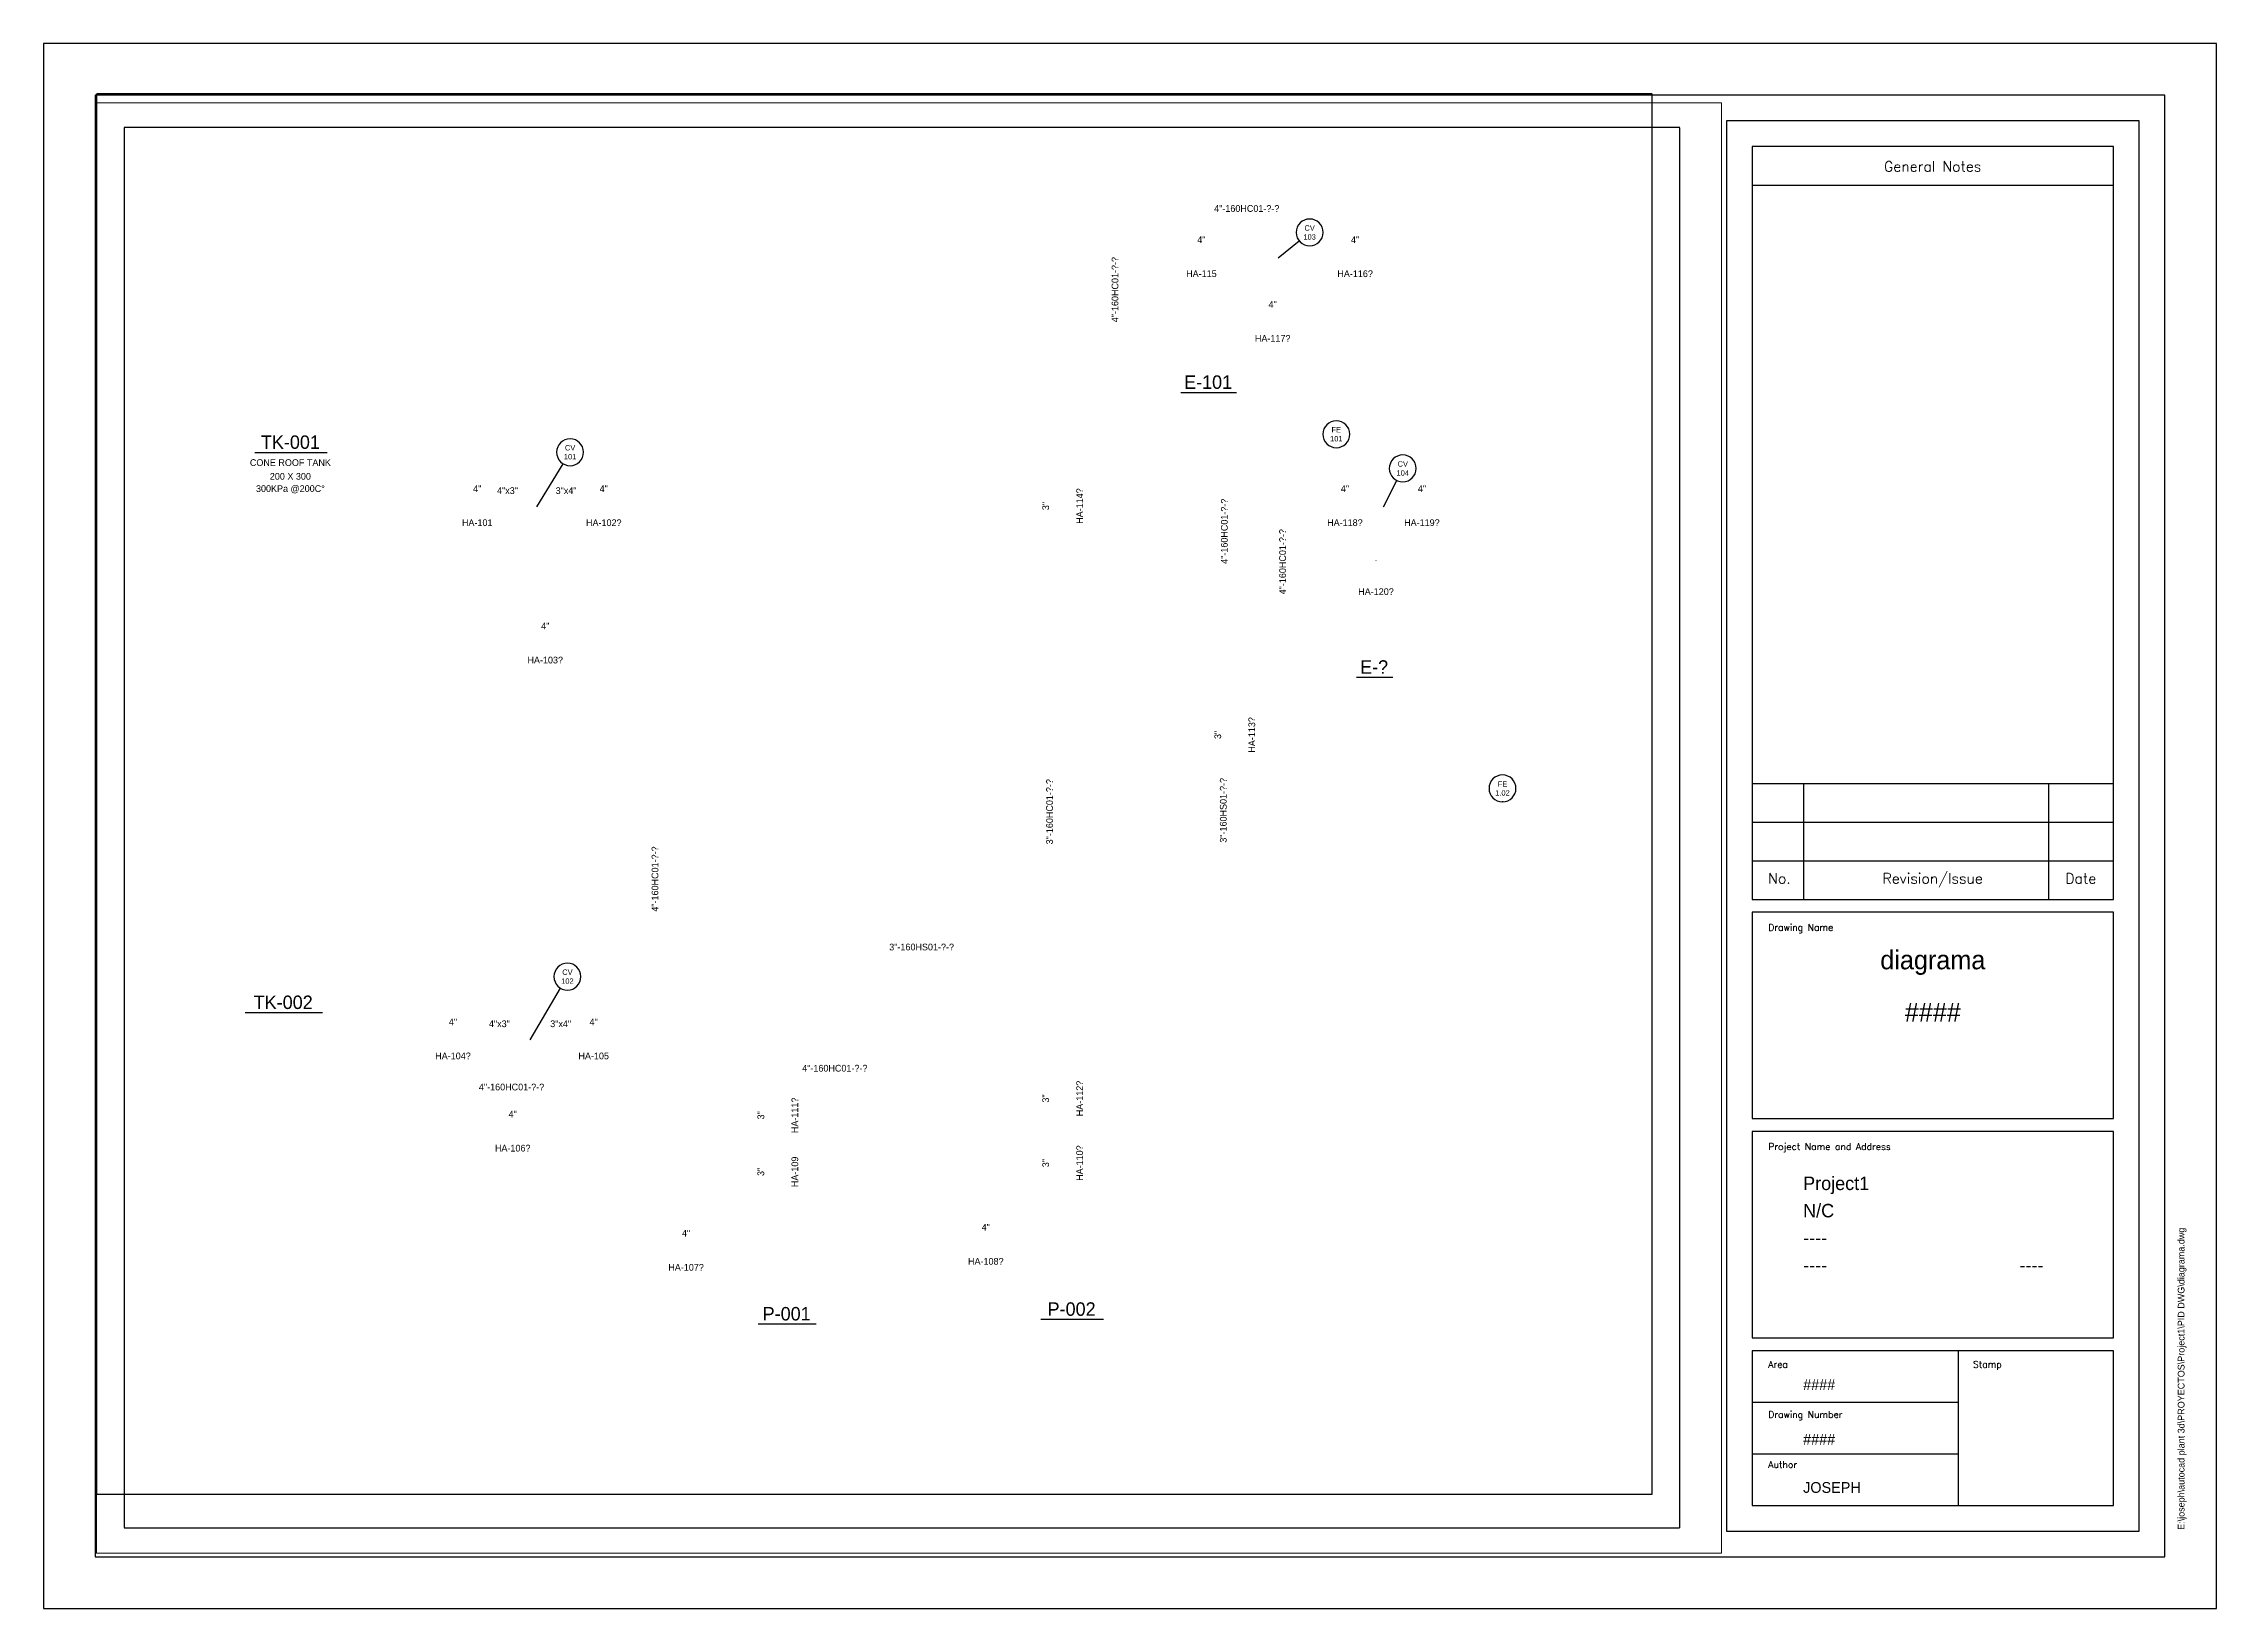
# Paper-space layout 'PID ISO A1 Title Block' of a CAD drawing. Header units: millimetres. Extents: x 0 to 807, y 0 to 581.
# The model-space entities are those that its viewports show. They can reach past a viewport. Long polylines and large blocks are cut down to what shows.
import ezdxf
from ezdxf.enums import TextEntityAlignment as Align

# ---------------------------------------------------------------- set-up
doc = ezdxf.new("R2010")
doc.units = ezdxf.units.MM
doc.linetypes.add('HIDDEN2', pattern=[0.1875, 0.125, -0.0625])
for name, color, linetype in [('Instrument', 2, 'Continuous'), ('Text', 7, 'Continuous'), ('Title Block', 7, 'Continuous')]:
    doc.layers.add(name, color=color, linetype=linetype)
doc.layers.add('no plot', color=41, linetype='HIDDEN2', plot=False)
doc.styles.add('Roman', font='romans')
doc.dimstyles.new('ISO-25', dxfattribs={"dimtxt": 2.5, "dimasz": 2.5, "dimexe": 1.25, "dimexo": 0.625, "dimtad": 1, "dimtxsty": 'Standard', "dimcen": 2.5, "dimadec": 0, "dimazin": 0, "dimtfac": 1, "dimtmove": 0, "dimatfit": 3, "dimfxl": 1, "dimarcsym": 0})

# ---------------------------------------------------------------- blocks, each defined once
blk = doc.blocks.new('PID ISO A1 titleblock')
for p, q in [((806.83, 581.21), (0, 581.21)), ((0, 581.21), (0, 0)), ((806.83, 0), (806.83, 581.21)), ((787.68, 562.06), (19.15, 562.06)), ((19.15, 562.06), (19.15, 19.15)), ((787.68, 19.15), (787.68, 562.06)), ((778.1, 552.48), (624.89, 552.48)), ((624.89, 552.48), (624.89, 28.73)), ((778.1, 28.73), (778.1, 552.48)), ((768.52, 542.91), (634.46, 542.91)), ((634.46, 542.91), (634.46, 263.33)), ((768.52, 263.33), (768.52, 542.91)), ((634.46, 528.54), (768.52, 528.54)), ((634.46, 306.43), (768.52, 306.43)), ((653.61, 263.33), (653.61, 306.43)), ((744.58, 263.33), (744.58, 306.43)), ((634.46, 292.06), (768.52, 292.06)), ((634.46, 277.7), (768.52, 277.7)), ((634.46, 263.33), (768.52, 263.33)), ((768.52, 258.55), (634.46, 258.55)), ((634.46, 258.55), (634.46, 181.94)), ((768.52, 181.94), (768.52, 258.55)), ((634.46, 181.94), (768.52, 181.94)), ((768.52, 177.15), (634.46, 177.15)), ((634.46, 177.15), (634.46, 100.55)), ((768.52, 100.55), (768.52, 177.15)), ((634.46, 100.55), (768.52, 100.55)), ((768.52, 95.76), (634.46, 95.76)), ((634.46, 95.76), (634.46, 38.3)), ((711.07, 38.3), (711.07, 95.76)), ((768.52, 38.3), (768.52, 95.76)), ((634.46, 76.61), (711.07, 76.61)), ((634.46, 57.45), (711.07, 57.45)), ((634.46, 38.3), (768.52, 38.3)), ((624.89, 28.73), (778.1, 28.73)), ((19.15, 19.15), (787.68, 19.15)), ((0, 0), (806.83, 0))]:
    blk.add_line(p, q)
at = {"style": 'Roman'}
for s, height, p in [('General Notes', 3.8303, (701.43, 535.55)), ('No.', 3.83, (644.56, 271.13)), ('Revision/Issue', 3.8303, (701.43, 271.13)), ('Date', 3.83, (756.41, 271.13))]:
    blk.add_text(s, height=height, dxfattribs=at).set_placement(p, align=Align.MIDDLE_CENTER)
for s, height, p in [('Drawing Name', 2.4897, (640.42, 251.69)), ('Project Name and Address', 2.4897, (640.42, 170.3)), ('Area', 2.49, (640.42, 89.42)), ('Stamp', 2.49, (716.43, 89.42)), ('Drawing Number', 2.4897, (640.42, 70.82)), ('Author', 2.49, (640.42, 52.21))]:
    blk.add_text(s, height=height, dxfattribs=at).set_placement(p)
blk = doc.blocks.new('*U5')
at = {"color": 0, "linetype": 'ByBlock', "lineweight": -3}
blk.add_line((-0.529, -0.152), (0.546, -0.152), dxfattribs=at)
at = {"color": 0, "linetype": 'ByBlock', "lineweight": -2}
for tag, height, p in [('#(TargetObject.Tag)', 0.2, (0, 0)), ('#(TargetObject.Description)', 0.1, (0, -0.304)), ('#(Tanks.DesignPressure) @#(Tanks.DesignTemperature)', 0.1, (0, -0.698)), ('#(TargetObject.Width) X #(TargetObject.Height)', 0.1, (0, -0.508))]:
    blk.add_attdef(tag, text='', height=height, dxfattribs=at).set_placement(p, align=Align.MIDDLE)
blk = doc.blocks.new('*U10')
at = {"color": 0, "linetype": 'ByBlock', "lineweight": -3}
blk.add_line((-0.565, -0.152), (0.582, -0.152), dxfattribs=at)
at = {"color": 0, "linetype": 'ByBlock', "lineweight": -2}
blk.add_attdef('#(Equipment.Tag)', text='', height=0.2, dxfattribs=at).set_placement((0, 0), align=Align.MIDDLE)
blk = doc.blocks.new('*U8')
at = {"color": 0, "linetype": 'ByBlock', "lineweight": -3}
blk.add_line((-0.422, -0.152), (0.438, -0.152), dxfattribs=at)
at = {"color": 0, "linetype": 'ByBlock', "lineweight": -2}
blk.add_attdef('#(Equipment.Tag)', text='', height=0.2, dxfattribs=at).set_placement((0, 0), align=Align.MIDDLE)
blk = doc.blocks.new('*U9')
at = {"color": 0, "linetype": 'ByBlock', "lineweight": -3}
blk.add_line((-0.458, -0.152), (0.474, -0.152), dxfattribs=at)
at = {"color": 0, "linetype": 'ByBlock', "lineweight": -2}
blk.add_attdef('#(Equipment.Tag)', text='', height=0.2, dxfattribs=at).set_placement((0, 0), align=Align.MIDDLE)
blk = doc.blocks.new('Valve Label_block')
at = {"color": 0, "linetype": 'ByBlock', "lineweight": -2}
blk.add_attdef('#(TargetObject.Size)', text='', height=0.1, dxfattribs=at).set_placement((0, 0.1875), align=Align.BOTTOM_CENTER)
blk.add_attdef('#(TargetObject.Tag)', text='', height=0.1, dxfattribs=at).set_placement((0, -0.1875), align=Align.TOP_CENTER)
blk = doc.blocks.new('Pipeline Tag_block')
at = {"color": 0, "linetype": 'ByBlock', "lineweight": -2}
blk.add_attdef('#(TargetObject.Tag)', text='', height=0.1, dxfattribs=at).set_placement((0, 0), align=Align.MIDDLE_CENTER)
blk = doc.blocks.new('AdjacentPipeReducerStyle_block')
at = {"color": 0, "linetype": 'ByBlock', "lineweight": -2}
blk.add_attdef('#(PipeLines.Size)x#(PipeLines.Size)', text='', height=0.1, dxfattribs=at).set_placement((0, 0), align=Align.MIDDLE_CENTER)
blk = doc.blocks.new('*U24')
at = {"color": 0, "linetype": 'ByBlock', "lineweight": -2}
for start, end in [(0, 180), (180, 0)]:
    blk.add_arc((0, 0), 0.25, start, end, dxfattribs=at)
blk.add_wipeout([(-0.12, 0.149), (0.125, 0.151), (0.125, 0.024), (-0.12, 0.024)], dxfattribs=at)
blk.add_wipeout([(-0.118, -0.024), (0.122, -0.024), (0.122, -0.155), (-0.118, -0.155)], dxfattribs=at)
for tag, p in [('#(TargetObject.Type)', (0, 0.083)), ('#(TargetObject.LoopNumber)', (0, -0.083))]:
    blk.add_attdef(tag, text='', height=0.1, dxfattribs=at).set_placement(p, align=Align.MIDDLE_CENTER)
blk = doc.blocks.new('*U26')
at = {"color": 0, "linetype": 'ByBlock', "lineweight": -2}
for start, end in [(0, 180), (180, 0)]:
    blk.add_arc((0, 0), 0.25, start, end, dxfattribs=at)
blk.add_wipeout([(-0.12, 0.149), (0.125, 0.151), (0.125, 0.024), (-0.12, 0.024)], dxfattribs=at)
blk.add_wipeout([(-0.136, -0.024), (0.14, -0.024), (0.14, -0.155), (-0.136, -0.155)], dxfattribs=at)
for tag, p in [('#(TargetObject.Type)', (0, 0.083)), ('#(TargetObject.LoopNumber)', (0, -0.083))]:
    blk.add_attdef(tag, text='', height=0.1, dxfattribs=at).set_placement(p, align=Align.MIDDLE_CENTER)
blk = doc.blocks.new('*U34')
at = {"color": 0, "linetype": 'ByBlock', "lineweight": -3}
blk.add_line((-0.261, -0.152), (0.277, -0.152), dxfattribs=at)
at = {"color": 0, "linetype": 'ByBlock', "lineweight": -2}
blk.add_attdef('#(Equipment.Tag)', text='', height=0.2, dxfattribs=at).set_placement((0, 0), align=Align.MIDDLE)
blk = doc.blocks.new('*U35')
at = {"color": 0, "linetype": 'ByBlock', "lineweight": -3}
blk.add_line((-0.404, -0.152), (0.42, -0.152), dxfattribs=at)
at = {"color": 0, "linetype": 'ByBlock', "lineweight": -2}
blk.add_attdef('#(Equipment.Tag)', text='', height=0.2, dxfattribs=at).set_placement((0, 0), align=Align.MIDDLE)
blk = doc.blocks.new('*U45')
at = {"color": 0, "linetype": 'ByBlock', "lineweight": -2}
for start, end in [(0, 180), (180, 0)]:
    blk.add_arc((0, 0), 0.25, start, end, dxfattribs=at)
blk.add_wipeout([(-0.102, 0.149), (0.107, 0.151), (0.107, 0.024), (-0.102, 0.024)], dxfattribs=at)
blk.add_wipeout([(-0.118, -0.024), (0.122, -0.024), (0.122, -0.155), (-0.118, -0.155)], dxfattribs=at)
for tag, p in [('#(TargetObject.Type)', (0, 0.083)), ('#(TargetObject.LoopNumber)', (0, -0.083))]:
    blk.add_attdef(tag, text='', height=0.1, dxfattribs=at).set_placement(p, align=Align.MIDDLE_CENTER)
blk = doc.blocks.new('*U44')
at = {"color": 0, "linetype": 'ByBlock', "lineweight": -2}
for start, end in [(0, 180), (180, 0)]:
    blk.add_arc((0, 0), 0.25, start, end, dxfattribs=at)
blk.add_wipeout([(-0.102, 0.149), (0.107, 0.151), (0.107, 0.024), (-0.102, 0.024)], dxfattribs=at)
blk.add_wipeout([(-0.153, -0.024), (0.158, -0.024), (0.158, -0.155), (-0.153, -0.155)], dxfattribs=at)
for tag, p in [('#(TargetObject.Type)', (0, 0.083)), ('#(TargetObject.LoopNumber)', (0, -0.083))]:
    blk.add_attdef(tag, text='', height=0.1, dxfattribs=at).set_placement(p, align=Align.MIDDLE_CENTER)

msp = doc.modelspace()

# ---------------------------------------------------------------- linework, layer by layer
at = {"layer": 'no plot'}
msp.add_lwpolyline([(0, 0), (577.5, 0), (577.5, 520), (0, 520)], close=True, dxfattribs=at)

psp = doc.layouts.new('PID ISO A1 Title Block')

# ---------------------------------------------------------------- linework, layer by layer
at = {"layer": 'no plot'}
psp.add_lwpolyline([(19.75, 42.5), (597.25, 42.5), (597.25, 562.5), (19.75, 562.5)], close=True, dxfattribs=at)

# ---------------------------------------------------------------- block references
psp.add_blockref('PID ISO A1 titleblock', (0, 0))
at = {"xscale": 25, "yscale": 25, "zscale": 25}
for p, values in [((172.29, 415.16), {'#(PipeLines.Size)x#(PipeLines.Size)': '4"x3"'}), ((194.04, 415.16), {'#(PipeLines.Size)x#(PipeLines.Size)': '3"x4"'}), ((169.29, 217.16), {'#(PipeLines.Size)x#(PipeLines.Size)': '4"x3"'}), ((192.04, 217.16), {'#(PipeLines.Size)x#(PipeLines.Size)': '3"x4"'})]:
    psp.add_blockref('AdjacentPipeReducerStyle_block', p, dxfattribs=at).add_auto_attribs(values)
at = {"layer": 'Text', "xscale": 25, "yscale": 25, "zscale": 25}
for name, p, values in [('Pipeline Tag_block', (446.77, 519.93), {'#(TargetObject.Tag)': '4"-160HC01-?-?'}), ('Valve Label_block', (429.93, 501.64), {'#(TargetObject.Size)': '4"', '#(TargetObject.Tag)': 'HA-115'}), ('Valve Label_block', (487, 501.64), {'#(TargetObject.Size)': '4"', '#(TargetObject.Tag)': 'HA-116?'}), ('Valve Label_block', (456.39, 477.63), {'#(TargetObject.Size)': '4"', '#(TargetObject.Tag)': 'HA-117?'}), ('*U35', (432.4, 455.45), {'#(Equipment.Tag)': 'E-101'}), ('*U5', (91.68, 433.16), {'#(TargetObject.Tag)': 'TK-001', '#(TargetObject.Description)': 'CONE ROOF TANK', '#(TargetObject.Width) X #(TargetObject.Height)': '200 X 300', '#(Tanks.DesignPressure) @#(Tanks.DesignTemperature)': '300KPa @200C°'}), ('Valve Label_block', (161.04, 409.16), {'#(TargetObject.Size)': '4"', '#(TargetObject.Tag)': 'HA-101'}), ('Valve Label_block', (208.04, 409.16), {'#(TargetObject.Size)': '4"', '#(TargetObject.Tag)': 'HA-102?'}), ('Valve Label_block', (483.2, 409.19), {'#(TargetObject.Size)': '4"', '#(TargetObject.Tag)': 'HA-118?'}), ('Valve Label_block', (494.75, 383.58), {'#(TargetObject.Size)': '.', '#(TargetObject.Tag)': 'HA-120?'}), ('Valve Label_block', (186.29, 358.16), {'#(TargetObject.Size)': '4"', '#(TargetObject.Tag)': 'HA-103?'}), ('*U34', (494.04, 349.68), {'#(Equipment.Tag)': 'E-?'}), ('Pipeline Tag_block', (326.04, 245.66), {'#(TargetObject.Tag)': '3"-160HS01-?-?'}), ('*U10', (89.01, 225.14), {'#(Equipment.Tag)': 'TK-002'}), ('Valve Label_block', (152.04, 211.16), {'#(TargetObject.Size)': '4"', '#(TargetObject.Tag)': 'HA-104?'}), ('Valve Label_block', (204.29, 211.16), {'#(TargetObject.Size)': '4"', '#(TargetObject.Tag)': 'HA-105'}), ('Pipeline Tag_block', (293.82, 200.66), {'#(TargetObject.Tag)': '4"-160HC01-?-?'}), ('Pipeline Tag_block', (173.79, 193.66), {'#(TargetObject.Tag)': '4"-160HC01-?-?'}), ('Valve Label_block', (174.22, 176.91), {'#(TargetObject.Size)': '4"', '#(TargetObject.Tag)': 'HA-106?'}), ('Valve Label_block', (238.59, 132.66), {'#(TargetObject.Size)': '4"', '#(TargetObject.Tag)': 'HA-107?'}), ('Valve Label_block', (349.87, 134.89), {'#(TargetObject.Size)': '4"', '#(TargetObject.Tag)': 'HA-108?'}), ('*U9', (381.73, 111.22), {'#(Equipment.Tag)': 'P-002'}), ('*U8', (275.94, 109.49), {'#(Equipment.Tag)': 'P-001'})]:
    psp.add_blockref(name, p, dxfattribs=at).add_auto_attribs(values)
at = {"layer": 'Text', "xscale": 25, "yscale": 25, "zscale": 25, "rotation": 90}
for name, p, values in [('Pipeline Tag_block', (397.85, 489.79), {'#(TargetObject.Tag)': '4"-160HC01-?-?'}), ('Valve Label_block', (378.79, 409.41), {'#(TargetObject.Size)': '3"', '#(TargetObject.Tag)': 'HA-114?'}), ('Pipeline Tag_block', (438.44, 400.07), {'#(TargetObject.Tag)': '4"-160HC01-?-?'}), ('Pipeline Tag_block', (460.06, 388.75), {'#(TargetObject.Tag)': '4"-160HC01-?-?'}), ('Valve Label_block', (442.69, 324.43), {'#(TargetObject.Size)': '3"', '#(TargetObject.Tag)': 'HA-113?'}), ('Pipeline Tag_block', (373.54, 295.91), {'#(TargetObject.Tag)': '3"-160HC01-?-?'}), ('Pipeline Tag_block', (438.04, 296.43), {'#(TargetObject.Tag)': '3"-160HS01-?-?'}), ('Pipeline Tag_block', (227.04, 270.91), {'#(TargetObject.Tag)': '4"-160HC01-?-?'}), ('Valve Label_block', (378.79, 189.41), {'#(TargetObject.Size)': '3"', '#(TargetObject.Tag)': 'HA-112?'}), ('Valve Label_block', (273.04, 183.16), {'#(TargetObject.Size)': '3"', '#(TargetObject.Tag)': 'HA-111?'}), ('Valve Label_block', (378.79, 165.41), {'#(TargetObject.Size)': '3"', '#(TargetObject.Tag)': 'HA-110?'}), ('Valve Label_block', (273.04, 162.16), {'#(TargetObject.Size)': '3"', '#(TargetObject.Tag)': 'HA-109'})]:
    psp.add_blockref(name, p, dxfattribs=at).add_auto_attribs(values)

# ---------------------------------------------------------------- texts
at = {"insert": (792.43, 29.21), "char_height": 2.5, "attachment_point": 1, "rotation": 90}
psp.add_mtext('E:\\\\joseph\\\\autocad plant 3d\\\\PROYECTOS\\\\Project1\\\\PID DWG\\\\diagrama.dwg', dxfattribs=at)
at = {"layer": 'Title Block'}
for s, insert, char_height, attachment_point in [('diagrama', (701.49, 244.39), 7, 2), ('Project1', (653.34, 160.41), 5, 1), ('N/C', (653.34, 150.28), 5, 1), ('----', (653.34, 140.16), 5, 1), ('----', (653.34, 130.03), 5, 1), ('----', (733.69, 130.03), 5, 1), ('####', (653.34, 85.11), 4, 1), ('####', (653.34, 64.85), 4, 1), ('JOSEPH', (653.34, 46.96), 4, 1)]:
    psp.add_mtext(s, dxfattribs=dict(at, insert=insert, char_height=char_height, attachment_point=attachment_point))
at = {"layer": 'Title Block', "insert": (701.49, 224.96), "char_height": 7, "width": 88.204, "attachment_point": 2}
psp.add_mtext('####', dxfattribs=at)

# ---------------------------------------------------------------- viewports
at = {"layer": '0', "color": 5}
psp.add_viewport(center=(321.37, 289.84), size=(603.25, 538.6526), view_center_point=(291.37, 259.84), view_height=538.6526, dxfattribs=at)

# ---------------------------------------------------------------- next in the draw order: block references
at = {"layer": 'Instrument', "linetype": 'ByBlock', "xscale": 20, "yscale": 20, "zscale": 20}
for name, p, values in [('*U26', (470.11, 511.02), {'#(TargetObject.Type)': 'CV', '#(TargetObject.LoopNumber)': '103'}), ('*U45', (480.01, 436.09), {'#(TargetObject.Type)': 'FE', '#(TargetObject.LoopNumber)': '101'}), ('*U24', (195.54, 429.41), {'#(TargetObject.Type)': 'CV', '#(TargetObject.LoopNumber)': '101'}), ('*U26', (504.69, 423.39), {'#(TargetObject.Type)': 'CV', '#(TargetObject.LoopNumber)': '104'}), ('*U44', (541.71, 304.55), {'#(TargetObject.Type)': 'FE', '#(TargetObject.LoopNumber)': '1.02'}), ('*U26', (194.54, 234.66), {'#(TargetObject.Type)': 'CV', '#(TargetObject.LoopNumber)': '102'})]:
    psp.add_blockref(name, p, dxfattribs=at).add_auto_attribs(values)

# ---------------------------------------------------------------- next in the draw order: block references
at = {"layer": 'Text', "xscale": 25, "yscale": 25, "zscale": 25}
psp.add_blockref('Valve Label_block', (511.79, 409.19), dxfattribs=at).add_auto_attribs({'#(TargetObject.Size)': '4"', '#(TargetObject.Tag)': 'HA-119?'})

# ---------------------------------------------------------------- next in the draw order: leaders
at = {"layer": 'Instrument', "linetype": 'ByBlock', "has_arrowhead": 0}
for points in [[(458.46, 501.64), (466.22, 507.89)], [(183.17, 409.16), (192.94, 425.14)], [(497.49, 409.19), (502.43, 418.93)], [(541.71, 299.77), (541.71, 299.55)], [(180.67, 211.16), (192, 230.35)]]:
    psp.add_leader(points, dimstyle='ISO-25', dxfattribs=at)

doc.saveas('drawing.dxf')
